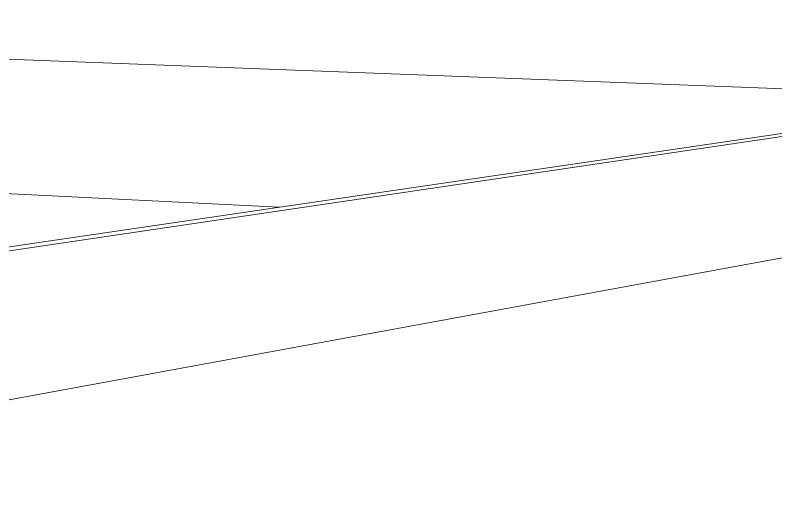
# Model space of a CAD drawing. Header units: inches. Extents: x 31155.6 to 31160.43, y 58.98 to 66.18.
# Drawn here: x 31158.9882 to 31159.108, y 59.8613 to 59.9394 of the extents above; entities that cross this region are included whole.
import ezdxf

# ---------------------------------------------------------------- set-up
doc = ezdxf.new("R2010")
doc.units = ezdxf.units.IN
doc.header["$MEASUREMENT"] = 0
doc.linetypes.add('Center 1_4_', pattern=[0.53125, 0.25, -0.09375, 0.09375, -0.09375])
doc.linetypes.add('Hidden 1_8_', pattern=[0.1875, 0.125, -0.0625])
for name, color, linetype, lineweight in [('A-DETL-HDLN', 90, 'Hidden 1_8_', 9), ('EOP-PR', 4, 'Continuous', 9), ('PROP', 3, 'Center 1_4_', 9)]:
    doc.layers.add(name, color=color, linetype=linetype, lineweight=lineweight)

msp = doc.modelspace()

# ---------------------------------------------------------------- linework, layer by layer
at = {"layer": 'A-DETL-HDLN', "linetype": 'Continuous'}
for p, q in [((31159.14961, 59.92629), (31158.71005, 59.86133)), ((31159.18772, 59.91558), (31158.89168, 59.86133))]:
    msp.add_line(p, q, dxfattribs=at)
at = {"layer": 'EOP-PR'}
msp.add_line((31158.14391, 59.9646), (31159.18858, 59.9248), dxfattribs=at)
at = {"layer": 'PROP', "linetype": 'Continuous'}
for p, q in [((31159.02975, 59.90916), (31158.07505, 59.95694)), ((31159.18931, 59.93259), (31158.70399, 59.86133))]:
    msp.add_line(p, q, dxfattribs=at)

doc.saveas('drawing.dxf')
